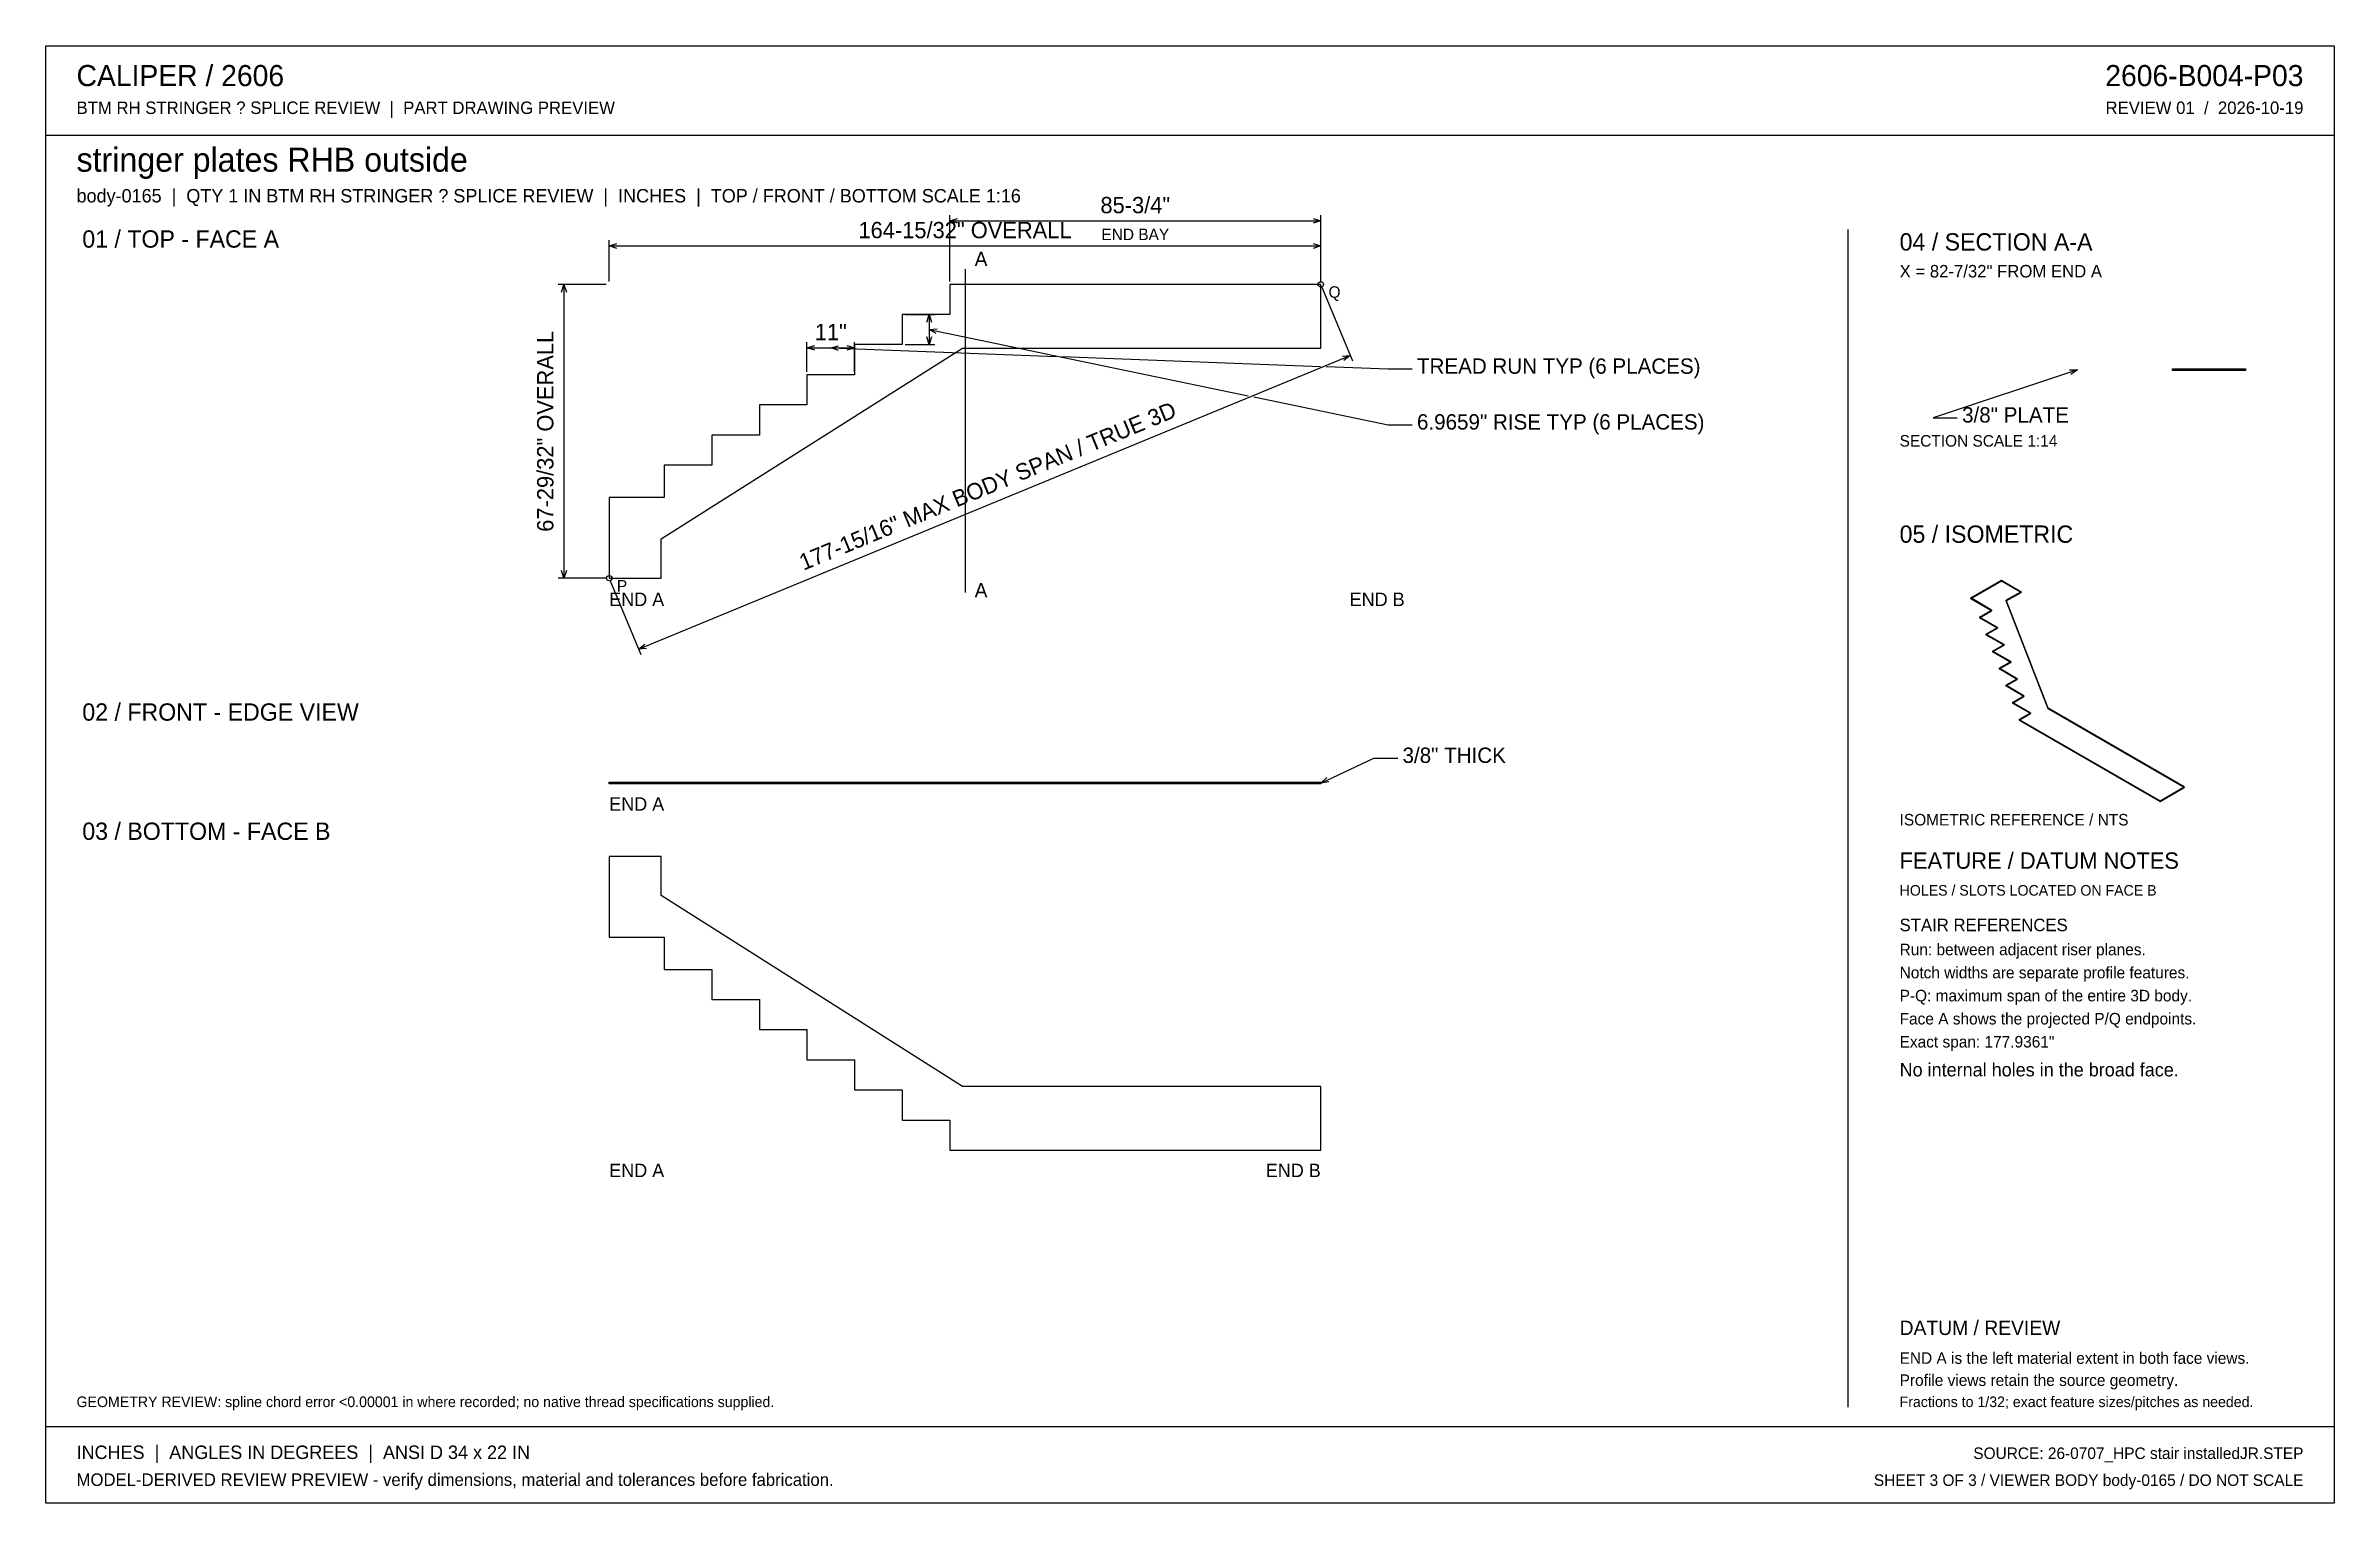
# Model space of a CAD drawing. Header units: inches. Extents: x 8 to 536, y 8 to 344.
import ezdxf
from ezdxf.enums import TextEntityAlignment as Align

# ---------------------------------------------------------------- set-up
doc = ezdxf.new("R2010")
doc.units = ezdxf.units.IN
doc.header["$MEASUREMENT"] = 0

msp = doc.modelspace()

# ---------------------------------------------------------------- linework, layer by layer
at = {"layer": 'ANNOTATION'}
for p, q in [((216.48, 289.95), (216.48, 305.29)), ((216.48, 303.95), (218.26, 304.51)), ((216.48, 303.95), (302.23, 303.95)), ((218.26, 303.4), (216.48, 303.95)), ((300.46, 304.51), (302.23, 303.95)), ((302.23, 303.95), (300.46, 303.4)), ((302.23, 289.95), (302.23, 305.29)), ((137.77, 289.95), (137.77, 299.51)), ((137.77, 298.18), (139.54, 298.73)), ((137.77, 298.18), (302.23, 298.18)), ((139.54, 297.62), (137.77, 298.18)), ((300.46, 298.73), (302.23, 298.18)), ((302.23, 298.18), (300.46, 297.62)), ((302.23, 289.95), (302.23, 299.51)), ((220, 292.84), (220, 218.05)), ((137.1, 289.29), (125.99, 289.29)), ((126.77, 287.51), (127.32, 289.29)), ((127.32, 289.29), (127.32, 221.38)), ((127.32, 289.29), (127.88, 287.51)), ((302.49, 288.67), (309.53, 271.62)), ((206.15, 282.32), (213.04, 282.32)), ((211.15, 280.54), (211.71, 282.32)), ((211.71, 282.32), (211.71, 275.36)), ((211.71, 282.32), (212.26, 280.54)), ((183.48, 269.06), (183.48, 275.95)), ((183.48, 274.61), (185.26, 275.17)), ((188.98, 274.61), (190.78, 275.1)), ((192.71, 275.17), (194.48, 274.61)), ((194.48, 269.06), (194.48, 275.95)), ((206.15, 275.36), (213.04, 275.36)), ((211.71, 275.36), (211.15, 277.13)), ((211.71, 278.84), (213.56, 279.02)), ((211.71, 278.84), (285.48, 263.54)), ((213.33, 277.93), (211.71, 278.84)), ((212.26, 277.13), (211.71, 275.36)), ((144.55, 204.95), (309.02, 272.86)), ((183.48, 274.61), (194.48, 274.61)), ((185.26, 274.06), (183.48, 274.61)), ((188.98, 274.61), (241.06, 272.64)), ((190.74, 273.99), (188.98, 274.61)), ((194.48, 274.61), (192.71, 274.06)), ((242.39, 272.59), (302.16, 270.32)), ((303.49, 270.27), (317.79, 269.73)), ((307.16, 272.69), (309.02, 272.86)), ((309.02, 272.86), (307.59, 271.66)), ((317.79, 269.73), (323.34, 269.73)), ((477.11, 269.56), (443.78, 258.46)), ((475.25, 269.53), (477.11, 269.56)), ((477.11, 269.56), (475.6, 268.47)), ((286.79, 263.27), (317.79, 256.84)), ((317.79, 256.84), (323.34, 256.84)), ((443.78, 258.46), (449.33, 258.46)), ((127.32, 221.38), (126.77, 223.16)), ((127.88, 223.16), (127.32, 221.38)), ((137.1, 221.38), (125.99, 221.38)), ((138.02, 220.76), (145.06, 203.71)), ((144.55, 204.95), (145.98, 206.14)), ((146.41, 205.11), (144.55, 204.95)), ((302.23, 174.03), (314.46, 179.78)), ((302.23, 174.03), (303.61, 175.29)), ((314.46, 179.78), (320.01, 179.78)), ((304.08, 174.29), (302.23, 174.03))]:
    msp.add_line(p, q, dxfattribs=at)
for centre in [(302.23, 289.29), (137.77, 221.38)]:
    msp.add_circle(centre, 0.622, dxfattribs=at)
at = {"layer": 'OUTLINE'}
for p, q in [((7.56, 344.44), (536.44, 344.44)), ((7.56, 7.56), (7.56, 344.44)), ((536.44, 344.44), (536.44, 7.56)), ((7.56, 323.78), (536.44, 323.78)), ((424, 302), (424, 29.78)), ((302.23, 289.29), (216.48, 289.29)), ((216.48, 289.29), (216.48, 282.32)), ((302.23, 274.54), (302.23, 289.29)), ((216.48, 282.32), (205.48, 282.32)), ((205.48, 282.32), (205.48, 275.36)), ((205.48, 275.36), (194.48, 275.36)), ((194.48, 275.36), (194.48, 268.39)), ((149.77, 230.44), (219.41, 274.54)), ((219.41, 274.54), (302.23, 274.54)), ((499.06, 269.78), (515.92, 269.78)), ((499.06, 269.35), (499.06, 269.78)), ((499.73, 269.35), (500.15, 269.78)), ((501.5, 269.35), (501.93, 269.78)), ((503.28, 269.35), (503.71, 269.78)), ((505.06, 269.35), (505.49, 269.78)), ((506.84, 269.35), (507.27, 269.78)), ((508.61, 269.35), (509.04, 269.78)), ((510.39, 269.35), (510.82, 269.78)), ((512.17, 269.35), (512.6, 269.78)), ((513.95, 269.35), (514.38, 269.78)), ((515.73, 269.35), (515.92, 269.78)), ((515.92, 269.78), (515.92, 269.35)), ((194.48, 268.39), (183.48, 268.39)), ((183.48, 268.39), (183.48, 261.42)), ((515.92, 269.35), (499.06, 269.35)), ((183.48, 261.42), (172.48, 261.42)), ((172.48, 261.42), (172.48, 254.46)), ((161.48, 254.46), (161.48, 247.49)), ((172.48, 254.46), (161.48, 254.46)), ((161.48, 247.49), (150.48, 247.49)), ((150.48, 247.49), (150.48, 240.03)), ((150.48, 240.03), (137.77, 240.03)), ((137.77, 240.03), (137.77, 221.38)), ((149.77, 221.38), (149.77, 230.44)), ((137.77, 221.38), (149.77, 221.38)), ((452.44, 216.8), (459.52, 220.89)), ((459.52, 220.72), (452.44, 216.64)), ((459.52, 220.89), (459.52, 220.72)), ((459.52, 220.89), (464.07, 218.26)), ((464.07, 218.09), (459.52, 220.72)), ((464.07, 218.26), (460.64, 216.27)), ((460.64, 216.11), (464.07, 218.09)), ((464.07, 218.26), (464.07, 218.09)), ((452.44, 216.64), (452.44, 216.8)), ((457.27, 214.01), (452.44, 216.8)), ((457.27, 213.85), (452.44, 216.64)), ((454.43, 212.38), (457.27, 214.01)), ((454.43, 212.21), (457.27, 213.85)), ((454.43, 212.38), (454.43, 212.21)), ((458.61, 209.96), (454.43, 212.38)), ((458.61, 209.8), (454.43, 212.21)), ((457.27, 214.01), (457.27, 213.85)), ((460.64, 216.11), (460.64, 216.27)), ((470.33, 191.34), (460.64, 216.27)), ((470.33, 191.17), (460.64, 216.11)), ((455.96, 208.44), (458.61, 209.96)), ((455.96, 208.27), (458.61, 209.8)), ((455.96, 208.44), (455.96, 208.27)), ((460.14, 206.02), (455.96, 208.44)), ((460.14, 205.86), (455.96, 208.27)), ((458.61, 209.96), (458.61, 209.8)), ((457.5, 204.5), (460.14, 206.02)), ((457.5, 204.33), (460.14, 205.86)), ((461.67, 202.09), (457.5, 204.5)), ((457.5, 204.5), (457.5, 204.33)), ((461.67, 201.92), (457.5, 204.33)), ((459.03, 200.56), (461.67, 202.09)), ((459.03, 200.39), (461.67, 201.92)), ((460.14, 206.02), (460.14, 205.86)), ((461.67, 202.09), (461.67, 201.92)), ((463.2, 198.15), (459.03, 200.56)), ((459.03, 200.56), (459.03, 200.39)), ((463.2, 197.98), (459.03, 200.39)), ((460.56, 196.62), (463.2, 198.15)), ((460.56, 196.46), (463.2, 197.98)), ((464.74, 194.21), (460.56, 196.62)), ((460.56, 196.62), (460.56, 196.46)), ((464.74, 194.04), (460.56, 196.46)), ((463.2, 198.15), (463.2, 197.98)), ((462.09, 192.68), (464.74, 194.21)), ((462.09, 192.52), (464.74, 194.04)), ((466.27, 190.27), (462.09, 192.68)), ((462.09, 192.68), (462.09, 192.52)), ((466.27, 190.11), (462.09, 192.52)), ((464.74, 194.21), (464.74, 194.04)), ((470.33, 191.34), (470.33, 191.17)), ((501.79, 173.18), (470.33, 191.34)), ((501.79, 173.01), (470.33, 191.17)), ((463.62, 188.74), (466.27, 190.27)), ((463.62, 188.58), (466.27, 190.11)), ((463.62, 188.74), (463.62, 188.58)), ((463.62, 188.74), (496.18, 169.94)), ((463.62, 188.58), (496.18, 169.78)), ((466.27, 190.27), (466.27, 190.11)), ((137.77, 174.22), (302.23, 174.22)), ((137.77, 173.85), (137.77, 174.22)), ((302.23, 173.85), (137.77, 173.85)), ((302.23, 174.22), (302.23, 173.85)), ((496.18, 169.94), (501.79, 173.18)), ((496.18, 169.78), (501.79, 173.01)), ((496.18, 169.94), (496.18, 169.78)), ((501.79, 173.18), (501.79, 173.01)), ((149.77, 157.07), (137.77, 157.07)), ((137.77, 157.07), (137.77, 138.42)), ((149.77, 148.01), (149.77, 157.07)), ((219.41, 103.91), (149.77, 148.01)), ((137.77, 138.42), (150.48, 138.42)), ((150.48, 138.42), (150.48, 130.95)), ((150.48, 130.95), (161.48, 130.95)), ((161.48, 130.95), (161.48, 123.99)), ((161.48, 123.99), (172.48, 123.99)), ((172.48, 123.99), (172.48, 117.02)), ((172.48, 117.02), (183.48, 117.02)), ((183.48, 117.02), (183.48, 110.05)), ((183.48, 110.05), (194.48, 110.05)), ((194.48, 110.05), (194.48, 103.09)), ((194.48, 103.09), (205.48, 103.09)), ((205.48, 103.09), (205.48, 96.12)), ((302.23, 103.91), (219.41, 103.91)), ((302.23, 89.16), (302.23, 103.91)), ((205.48, 96.12), (216.48, 96.12)), ((216.48, 96.12), (216.48, 89.16)), ((216.48, 89.16), (302.23, 89.16)), ((7.56, 25.33), (536.44, 25.33)), ((536.44, 7.56), (7.56, 7.56))]:
    msp.add_line(p, q, dxfattribs=at)

# ---------------------------------------------------------------- texts
at = {"layer": 'ANNOTATION'}
for s, height, p in [('CALIPER / 2606', 4.8889, (14.67, 335.11)), ('BTM RH STRINGER ? SPLICE REVIEW  |  PART DRAWING PREVIEW', 2.8889, (14.67, 328.67)), ('stringer plates RHB outside', 5.5556, (14.67, 315.33)), ('body-0165  |  QTY 1 IN BTM RH STRINGER ? SPLICE REVIEW  |  INCHES  |  TOP / FRONT / BOTTOM SCALE 1:16', 3.11111, (14.67, 308.22)), ('01 / TOP - FACE A', 4, (16, 297.78)), ('A', 3.33, (222.22, 293.51)), ('04 / SECTION A-A', 4, (436, 297.11)), ('X = 82-7/32" FROM END A', 2.8889, (436, 290.89)), ('Q', 2.67, (304.01, 286.18)), ('TREAD RUN TYP (6 PLACES)', 3.5556, (324.46, 268.62)), ('6.9659" RISE TYP (6 PLACES)', 3.5556, (324.46, 255.73)), ('3/8" PLATE', 3.556, (450.44, 257.35)), ('SECTION SCALE 1:14', 2.6667, (436, 251.79)), ('05 / ISOMETRIC', 4, (436, 229.56)), ('END A', 3.111, (137.77, 214.93)), ('P', 2.67, (139.54, 218.27)), ('A', 3.33, (222.22, 216.93)), ('END B', 3.111, (308.9, 214.93)), ('02 / FRONT - EDGE VIEW', 4, (16, 188.44)), ('3/8" THICK', 3.556, (321.12, 178.67)), ('END A', 3.111, (137.77, 167.62)), ('03 / BOTTOM - FACE B', 4, (16, 160.89)), ('ISOMETRIC REFERENCE / NTS', 2.6667, (436, 164.22)), ('FEATURE / DATUM NOTES', 3.7778, (436, 154.22)), ('HOLES / SLOTS LOCATED ON FACE B', 2.4444, (436, 148)), ('STAIR REFERENCES', 2.8889, (436, 139.78)), ('Run: between adjacent riser planes.', 2.6667, (436, 134.22)), ('Notch widths are separate profile features.', 2.6667, (436, 128.89)), ('P-Q: maximum span of the entire 3D body.', 2.6667, (436, 123.56)), ('Face A shows the projected P/Q endpoints.', 2.6667, (436, 118.22)), ('Exact span: 177.9361"', 2.6667, (436, 112.89)), ('No internal holes in the broad face.', 3.1111, (436, 106.22)), ('END A', 3.111, (137.77, 82.93)), ('DATUM / REVIEW', 3.3333, (436, 46.44)), ('END A is the left material extent in both face views.', 2.6667, (436, 39.78)), ('Profile views retain the source geometry.', 2.6667, (436, 34.67)), ('GEOMETRY REVIEW: spline chord error <0.00001 in where recorded; no native thread specifications supplied.', 2.44444, (14.67, 29.78)), ('Fractions to 1/32; exact feature sizes/pitches as needed.', 2.4444, (436, 29.78)), ('INCHES  |  ANGLES IN DEGREES  |  ANSI D 34 x 22 IN', 3.1111, (14.67, 17.78)), ('MODEL-DERIVED REVIEW PREVIEW - verify dimensions, material and tolerances before fabrication.', 2.8889, (14.67, 11.56))]:
    msp.add_text(s, height=height, dxfattribs=at).set_placement(p)
for s, height, p in [('2606-B004-P03', 4.8889, (529.33, 335.11)), ('REVIEW 01  /  2026-10-19', 2.8889, (529.33, 328.67)), ('END B', 3.111, (302.23, 82.93)), ('SOURCE: 26-0707_HPC stair installedJR.STEP', 2.6667, (529.33, 17.78)), ('SHEET 3 OF 3 / VIEWER BODY body-0165 / DO NOT SCALE', 2.6667, (529.33, 11.56))]:
    msp.add_text(s, height=height, dxfattribs=at).set_placement(p, align=Align.RIGHT)
for s, height, p in [('85-3/4"', 3.778, (259.36, 305.73)), ('164-15/32" OVERALL', 3.7778, (220, 299.95)), ('END BAY', 2.667, (259.36, 299.51)), ('11"', 3.778, (188.98, 276.39))]:
    msp.add_text(s, height=height, dxfattribs=at).set_placement(p, align=Align.CENTER)
for s, rotation, p in [('67-29/32" OVERALL', 90, (124.88, 255.33)), ('177-15/16" MAX BODY SPAN / TRUE 3D', 22.4359, (225.94, 240.96))]:
    msp.add_text(s, height=3.7778, rotation=rotation, dxfattribs=at).set_placement(p, align=Align.CENTER)

doc.saveas('drawing.dxf')
